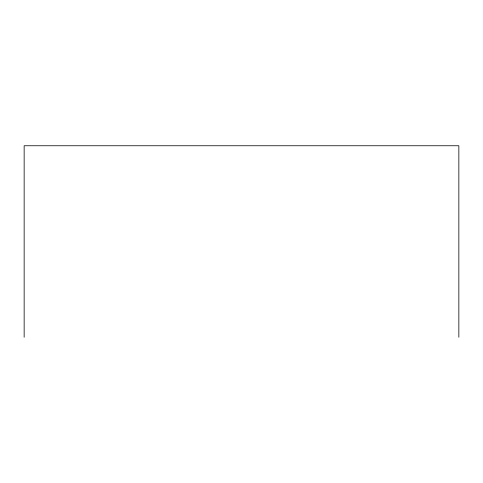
<?xml version="1.0" encoding="UTF-8"?>
<svg xmlns="http://www.w3.org/2000/svg" width="483" height="483" viewBox="0 0 483 483"><rect width="100%" height="100%" fill="white"/><g stroke="black" fill="none" stroke-linecap="round" stroke-linejoin="round"><path stroke-width="0.72" d="M458.85 337.249L458.85 145.751L24.15 145.751L24.15 337.249"/></g></svg>
